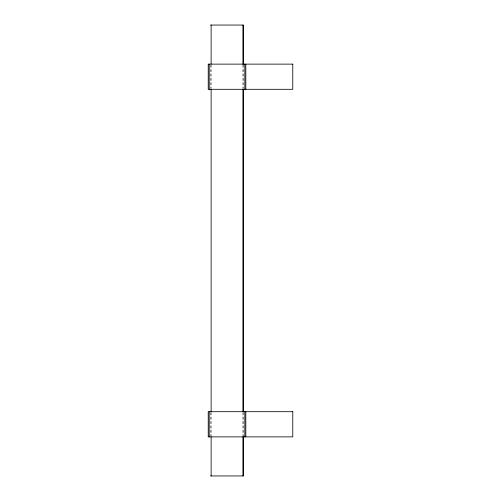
<?xml version="1.0" encoding="UTF-8"?>
<svg xmlns="http://www.w3.org/2000/svg" width="501" height="501" viewBox="0 0 501 501"><rect width="100%" height="100%" fill="white"/><g stroke="black" fill="none" stroke-linecap="round" stroke-linejoin="round"><path stroke-width="0.38" stroke-dasharray="2.5 1.88" d="M243.455 64.973L243.455 88.458M243.455 412.542L243.455 436.027M242.91 64.973L242.91 88.458M242.91 412.542L242.91 436.027M211.121 64.973L211.121 88.458M211.121 412.542L211.121 436.027M210.577 64.973L210.577 88.458M210.577 412.542L210.577 436.027"/><path stroke-width="0.75" d="M210.577 25.05L243.455 25.05L243.455 64.191M210.577 475.95L243.455 475.95L243.455 436.809M245.803 64.128L245.803 89.303M245.803 411.697L245.803 436.872M244.832 64.128L244.832 89.303M244.832 411.697L244.832 436.872M243.455 89.241L243.455 411.759M242.91 25.05L242.91 64.191M242.91 89.241L242.91 411.759M242.91 436.809L242.91 475.95M211.121 25.05L211.121 64.191M211.121 89.241L211.121 411.759M211.121 436.809L211.121 475.95M209.199 64.128L209.199 89.303M209.199 411.697L209.199 436.872M292.772 64.128L208.228 64.128L208.228 89.303L292.772 89.303L292.772 64.128M292.772 411.697L208.228 411.697L208.228 436.872L292.772 436.872L292.772 411.697"/></g></svg>
